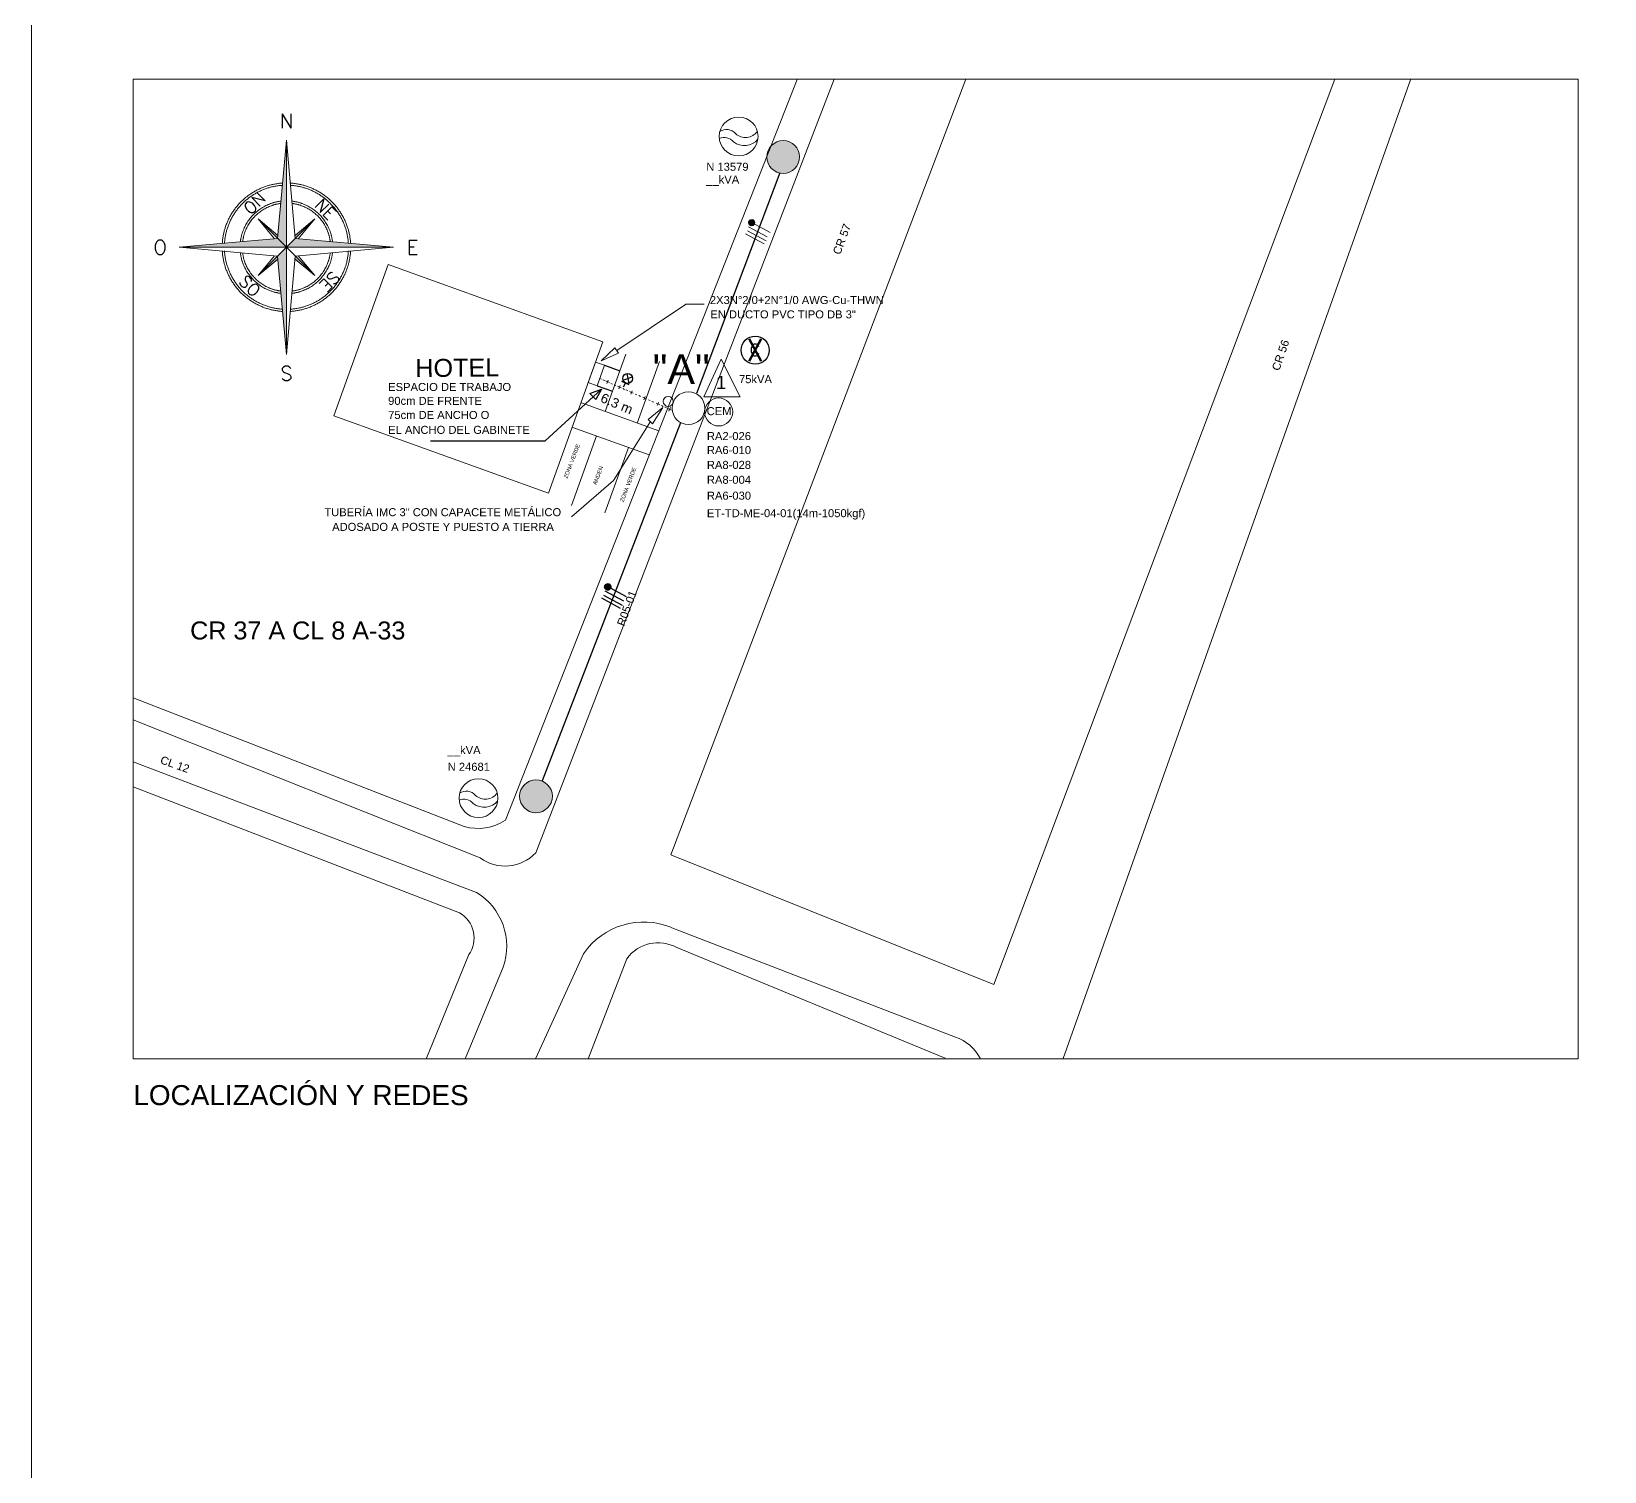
# Model space of a CAD drawing. Header units: millimetres. Extents: x 168 to 394, y 129 to 255.
# Drawn here: x 167.52 to 183.25, y 185.97 to 200.37 of the extents above; entities that cross this region are included whole.
import ezdxf
from ezdxf.enums import TextEntityAlignment as Align

# ---------------------------------------------------------------- set-up
doc = ezdxf.new("R2010")
doc.units = ezdxf.units.MM
for name, color, linetype, lineweight in [('Cartografia', 251, 'Continuous', 13), ('Electricos', 6, 'Continuous', 20), ('Esquemas', 7, 'Continuous', 13), ('Norte', 6, 'Continuous', 13), ('Poste', 252, 'Continuous', 25), ('Redes', 3, 'Continuous', 25), ('textos', 7, 'Continuous', 13), ('Trafo', 40, 'Continuous', 13)]:
    doc.layers.add(name, color=color, linetype=linetype, lineweight=lineweight)
for name, color, linetype in [('Ductos', 5, 'Continuous'), ('Medidor', 210, 'Continuous'), ('Tablero', 2, 'Continuous')]:
    doc.layers.add(name, color=color, linetype=linetype)
doc.styles.add('0..18', font='', dxfattribs={"height": 0.18})
doc.styles.add('0.08', font='', dxfattribs={"height": 0.08})
doc.styles.add('0.2', font='', dxfattribs={"height": 0.2})
doc.styles.add('Arial (bold italic)', font='romans.shx')
doc.styles.add('Arial (italic)', font='romans.shx')
doc.styles.add('MtXpl_Arial', font='arial.ttf')
doc.styles.add('RomanS', font='romans.shx')
doc.styles.add('tecnic', font='romans.shx', dxfattribs={"width": 0.9})
doc.styles.get('0..18').set_extended_font_data('@Arial Unicode MS')
doc.styles.get('0.08').set_extended_font_data('@Arial Unicode MS')
doc.styles.get('0.2').set_extended_font_data('@Arial Unicode MS')
pattern_1 = [(0, (0, 0), (0, 6.985), [5.08, -1.905]), (90, (0, 0), (-6.985, 4e-16), [5.08, -1.905])]

# ---------------------------------------------------------------- blocks, each defined once
blk = doc.blocks.new('Transformador')
at = {"layer": 'Trafo', "linetype": 'Continuous'}
for points in [[(-0.1143, -0.0879, -0.382108), (-0.0177, -0.1015, 0.448576), (0.1135, -0.0867)], [(-0.1169, -0.1305, -0.333968), (-0.0313, -0.1502, 0.402656), (0.1164, -0.1347)]]:
    blk.add_lwpolyline(points, format="xyb", dxfattribs=at)
at = {"layer": 'Trafo'}
blk.add_circle((0, -0.1176), 0.1176, dxfattribs=at)
blk = doc.blocks.new('NORTE')
at = {"layer": 'Norte'}
for p, q in [((0, 5.598), (-0.462, 0.462)), ((0, -5.598), (0, 5.598)), ((0.462, 0.462), (0, 5.598)), ((1.484, 1.484), (-1.484, -1.484)), ((-1.484, 1.484), (1.484, -1.484)), ((-0.619, 0.448), (-1.484, 1.484)), ((-1.484, 1.484), (-0.448, 0.619)), ((1.484, 1.484), (0.448, 0.619)), ((0.619, 0.448), (1.484, 1.484)), ((-5.598, 0), (-0.462, 0.462)), ((5.598, 0), (0.462, 0.462)), ((-5.598, 0), (5.598, 0)), ((-0.462, -0.462), (-5.598, 0)), ((-0.619, -0.448), (-1.484, -1.484)), ((-1.484, -1.484), (-0.448, -0.619)), ((0, -5.598), (-0.462, -0.462)), ((0.462, -0.462), (0, -5.598)), ((1.484, -1.484), (0.448, -0.619)), ((0.462, -0.462), (5.598, 0)), ((0.619, -0.448), (1.484, -1.484))]:
    blk.add_line(p, q, dxfattribs=at)
for points in [[(-0.202, 3.353), (-1.029, 3.303), (-2.446, 2.446), (-3.303, 1.029), (-3.353, 0.202)], [(3.353, 0.202), (3.303, 1.029), (2.446, 2.446), (1.029, 3.303), (0.202, 3.353)], [(-0.195, 3.236), (-0.993, 3.188), (-2.361, 2.361), (-3.188, 0.993), (-3.236, 0.195)], [(3.236, 0.195), (3.188, 0.993), (2.361, 2.361), (0.993, 3.188), (0.195, 3.236)], [(-0.313, 2.406), (-0.847, 2.336), (-1.757, 1.757), (-2.336, 0.847), (-2.406, 0.313)], [(-0.298, 2.29), (-0.807, 2.224), (-1.673, 1.673), (-2.224, 0.807), (-2.29, 0.298)], [(2.29, 0.298), (2.224, 0.807), (1.673, 1.673), (0.807, 2.224), (0.298, 2.29)], [(2.406, 0.313), (2.336, 0.847), (1.757, 1.757), (0.847, 2.336), (0.313, 2.406)], [(-3.353, -0.202), (-3.303, -1.029), (-2.446, -2.446), (-1.029, -3.303), (-0.202, -3.353)], [(-3.236, -0.195), (-3.188, -0.993), (-2.361, -2.361), (-0.993, -3.188), (-0.195, -3.236)], [(-2.406, -0.313), (-2.336, -0.847), (-1.757, -1.757), (-0.847, -2.336), (-0.313, -2.406)], [(-2.29, -0.298), (-2.224, -0.807), (-1.673, -1.673), (-0.807, -2.224), (-0.298, -2.29)], [(0.195, -3.236), (0.993, -3.188), (2.361, -2.361), (3.188, -0.993), (3.236, -0.195)], [(0.202, -3.353), (1.029, -3.303), (2.446, -2.446), (3.303, -1.029), (3.353, -0.202)], [(0.298, -2.29), (0.807, -2.224), (1.673, -1.673), (2.224, -0.807), (2.29, -0.298)], [(0.313, -2.406), (0.847, -2.336), (1.757, -1.757), (2.336, -0.847), (2.406, -0.313)]]:
    blk.add_open_spline(points, degree=2, dxfattribs=at)
for points in [[(0, 0), (-0.462, 0.462), (0, 0), (0, 5.598)], [(-0.462, 0.462), (-0.448, 0.619), (-0.462, 0.462), (-1.484, 1.484)], [(0.462, 0.462), (0.448, 0.619), (0.462, 0.462), (1.484, 1.484)], [(-5.598, 0), (0, 0), (-5.598, 0), (-0.462, 0.462)], [(0, 0), (0.462, 0.462), (0, 0), (5.598, 0)], [(-0.462, -0.462), (-0.448, -0.619), (-0.462, -0.462), (-1.484, -1.484)], [(0, 0), (-0.462, -0.462), (0, 0), (0, -5.598)], [(0.462, -0.462), (0.448, -0.619), (0.462, -0.462), (1.484, -1.484)]]:
    blk.add_solid(points, dxfattribs=at)
for s, style, p in [('N', 'Arial (bold italic)', (0, 6.598)), ('O', 'Arial (italic)', (-6.598, 0)), ('E', 'Arial (italic)', (6.598, 0)), ('S', 'Arial (italic)', (0, -6.598))]:
    blk.add_text(s, height=0.75, dxfattribs=dict(at, style=style)).set_placement(p, align=Align.MIDDLE_CENTER)
at = {"layer": 'Norte', "style": 'Arial (italic)'}
for s, rotation, p in [('NO', 225, (-1.475, 2.94)), ('NE', 315, (1.427, 2.158)), ('SO', 315, (-2.535, -1.846)), ('SE', 225, (2.406, -1.194))]:
    blk.add_text(s, height=0.6274, rotation=rotation, dxfattribs=at).set_placement(p)
blk = doc.blocks.new('SSS')
at = {"lineweight": 0}
h = blk.add_hatch(dxfattribs=at)
h.set_pattern_fill('ANGLE', color=256)
h.set_pattern_definition(pattern_1)
h.paths.add_polyline_path([(278.892, 195.016), (278.855, 195.067), (278.717, 194.937)])
h = blk.add_hatch(dxfattribs=at)
h.set_pattern_fill('ANGLE', color=256)
h.set_pattern_definition(pattern_1)
h.paths.add_polyline_path([(279.93, 194.612), (279.813, 194.554), (279.805, 194.533), (279.95, 194.553)])
h.paths.add_polyline_path([(279.813, 194.554), (279.76, 194.527), (279.805, 194.533)])
h = blk.add_hatch(dxfattribs=at)
h.set_pattern_fill('ANGLE', color=256)
h.set_pattern_definition(pattern_1)
h.paths.add_polyline_path([(279.336, 194.471), (279.188, 194.353), (279.231, 194.309)])
at = {"layer": 'Poste', "lineweight": 0}
h = blk.add_hatch(color=256, dxfattribs=at)
h.dxf.hatch_style = 1
h.paths.add_polyline_path([(280.416, 197.087), (280.379, 196.991, -0.020501), (280.374, 196.972, 0.984579), (280.701, 196.977, 0.686683)])
h = blk.add_hatch(color=256, dxfattribs=at)
h.dxf.hatch_style = 1
edge = h.paths.add_edge_path()
edge.add_line((277.933, 190.691), (277.895, 190.596))
edge.add_arc((277.885, 190.582), 0.0172, -31.0691, 54.4462, ccw=False)
edge.add_arc((278.063, 190.578), 0.164, 181.7808, 360)
edge.add_arc((278.06, 190.583), 0.167, 358.4028, 499.4847)
for points in [[(278.751, 194.894), (278.904, 194.839)], [(277.011, 194.139), (278.158, 194.139), (278.721, 194.655), (278.666, 194.552), (278.603, 194.61), (278.721, 194.655)], [(278.678, 194.689), (278.83, 194.634)]]:
    blk.add_lwpolyline(points)
at = {"layer": 'Cartografia', "lineweight": 0}
for p, q in [((280.678, 197.751), (277.762, 190.347)), ((281.047, 197.753), (278.064, 190.018)), ((282.365, 197.753), (279.416, 189.998)), ((282.644, 188.702), (286.055, 197.753)), ((283.337, 187.963), (286.815, 197.758)), ((276.044, 194.387), (276.588, 195.9)), ((276.588, 195.9), (278.736, 195.127)), ((278.736, 195.127), (278.192, 193.614)), ((278.964, 195.006), (278.758, 194.432)), ((279.3, 194.932), (279.079, 194.316)), ((278.522, 194.517), (279.295, 194.239)), ((278.192, 193.614), (276.044, 194.387)), ((278.425, 194.276), (279.199, 193.997)), ((278.67, 194.187), (278.42, 193.493)), ((278.991, 194.072), (278.756, 193.419)), ((277.348, 190.283), (274.04, 191.568)), ((277.507, 189.969), (274.04, 191.349)), ((274.04, 190.93), (277.47, 189.623)), ((274.04, 190.679), (277.302, 189.418)), ((279.416, 189.998), (282.644, 188.702)), ((279.424, 189.27), (282.26, 188.176)), ((279.475, 189.072), (282.158, 187.966)), ((277.394, 189.001), (276.972, 187.966)), ((278.066, 187.966), (278.542, 189.01)), ((278.589, 187.959), (278.976, 188.96)), ((277.739, 188.876), (277.358, 187.959))]:
    blk.add_line(p, q, dxfattribs=at)
for centre, radius, start, end in [((277.486, 190.76), 0.497, 253.8581, 303.7727), ((277.757, 190.312), 0.425, 233.9197, 316.201), ((277.141, 189.083), 0.633, 340.9536, 58.6417), ((277.159, 189.168), 0.288, 324.4788, 60.3413), ((279.143, 188.597), 0.73, 67.3545, 145.5431), ((279.287, 188.738), 0.382, 60.7006, 144.5443), ((282.127, 187.771), 0.426, 27.2008, 71.8668)]:
    blk.add_arc(centre, radius, start, end, dxfattribs=at)
at = {"layer": 'Ductos'}
for p, q in [((278.922, 194.736), (278.994, 194.7)), ((278.936, 194.744), (279.031, 194.778)), ((278.973, 194.811), (278.994, 194.713)), ((278.96, 194.717), (278.939, 194.675))]:
    blk.add_line(p, q, dxfattribs=at)
blk.add_circle((278.983, 194.762), 0.0496, dxfattribs=at)
at = {"layer": 'Electricos'}
blk.add_circle((279.893, 194.427), 0.14, dxfattribs=at)
at = {"layer": 'Esquemas', "lineweight": 0}
blk.add_lwpolyline([(274.04, 197.753), (288.486, 197.753), (288.486, 187.959), (274.04, 187.959)], close=True, dxfattribs=at)
at = {"layer": 'Poste', "lineweight": 0}
for centre, radius in [((280.538, 196.977), 0.164), ((279.388, 194.532), 0.0496), ((279.591, 194.465), 0.164), ((278.066, 190.584), 0.164)]:
    blk.add_circle(centre, radius, dxfattribs=at)
at = {"layer": 'Redes'}
for p, q in [((280.503, 196.817), (279.672, 194.61)), ((279.51, 194.318), (278.127, 190.738)), ((278.754, 192.682), (278.752, 192.679)), ((278.758, 192.662), (278.752, 192.679)), ((278.752, 192.679), (278.753, 192.677)), ((278.758, 192.662), (278.752, 192.679)), ((278.752, 192.679), (278.759, 192.66)), ((278.752, 192.679), (278.759, 192.66)), ((278.754, 192.688), (278.753, 192.685)), ((278.762, 192.657), (278.753, 192.685)), ((278.753, 192.685), (278.754, 192.682)), ((278.762, 192.657), (278.753, 192.685)), ((278.753, 192.685), (278.762, 192.655)), ((278.753, 192.685), (278.762, 192.655)), ((278.756, 192.692), (278.754, 192.688)), ((278.762, 192.655), (278.754, 192.688)), ((278.762, 192.655), (278.754, 192.688)), ((278.754, 192.688), (278.765, 192.654)), ((278.754, 192.688), (278.765, 192.654)), ((278.759, 192.66), (278.754, 192.682)), ((278.759, 192.66), (278.754, 192.682)), ((278.754, 192.682), (278.762, 192.657)), ((278.754, 192.682), (278.762, 192.657)), ((278.755, 192.682), (278.754, 192.676)), ((278.756, 192.688), (278.755, 192.682)), ((278.758, 192.694), (278.756, 192.692)), ((278.759, 192.693), (278.756, 192.688)), ((278.765, 192.654), (278.756, 192.692)), ((278.765, 192.654), (278.756, 192.692)), ((278.756, 192.692), (278.769, 192.652)), ((278.756, 192.692), (278.769, 192.652)), ((278.77, 192.65), (278.756, 192.692)), ((278.769, 192.652), (278.756, 192.692)), ((278.756, 192.692), (278.756, 192.692)), ((278.756, 192.692), (278.769, 192.652)), ((278.756, 192.692), (278.77, 192.65)), ((278.759, 192.697), (278.758, 192.694)), ((278.77, 192.65), (278.758, 192.694)), ((278.77, 192.65), (278.758, 192.694)), ((278.758, 192.694), (278.773, 192.647)), ((278.758, 192.694), (278.773, 192.647)), ((278.762, 192.698), (278.759, 192.697)), ((278.773, 192.647), (278.759, 192.697)), ((278.773, 192.647), (278.759, 192.697)), ((278.759, 192.697), (278.775, 192.648)), ((278.759, 192.697), (278.775, 192.648)), ((278.762, 192.697), (278.759, 192.693)), ((278.763, 192.702), (278.762, 192.698)), ((278.767, 192.702), (278.762, 192.697)), ((278.775, 192.648), (278.762, 192.698)), ((278.775, 192.648), (278.762, 192.698)), ((278.762, 192.698), (278.778, 192.647)), ((278.762, 192.698), (278.778, 192.647)), ((278.766, 192.703), (278.763, 192.702)), ((278.778, 192.647), (278.763, 192.702)), ((278.778, 192.647), (278.763, 192.702)), ((278.763, 192.702), (278.78, 192.648)), ((278.763, 192.702), (278.78, 192.648)), ((278.768, 192.705), (278.766, 192.703)), ((278.78, 192.648), (278.766, 192.703)), ((278.78, 192.648), (278.766, 192.703)), ((278.766, 192.703), (278.784, 192.647)), ((278.766, 192.703), (278.784, 192.647)), ((278.774, 192.705), (278.767, 192.702)), ((278.784, 192.647), (278.768, 192.705)), ((278.784, 192.647), (278.768, 192.705)), ((278.768, 192.705), (278.786, 192.647)), ((278.768, 192.705), (278.786, 192.647)), ((278.771, 192.687), (278.968, 192.581)), ((278.786, 192.647), (278.773, 192.707)), ((278.786, 192.647), (278.773, 192.707)), ((278.773, 192.707), (278.791, 192.649)), ((278.773, 192.707), (278.791, 192.649)), ((278.791, 192.649), (278.775, 192.707)), ((278.791, 192.649), (278.775, 192.707)), ((278.775, 192.707), (278.793, 192.65)), ((278.775, 192.707), (278.793, 192.65)), ((278.783, 192.707), (278.777, 192.706)), ((278.793, 192.65), (278.778, 192.708)), ((278.793, 192.65), (278.778, 192.708)), ((278.778, 192.708), (278.796, 192.651)), ((278.778, 192.708), (278.796, 192.651)), ((278.796, 192.651), (278.78, 192.709)), ((278.796, 192.651), (278.78, 192.709)), ((278.78, 192.709), (278.798, 192.651)), ((278.78, 192.709), (278.798, 192.651)), ((278.789, 192.705), (278.783, 192.707)), ((278.798, 192.651), (278.784, 192.708)), ((278.798, 192.651), (278.784, 192.708)), ((278.784, 192.708), (278.801, 192.652)), ((278.784, 192.708), (278.801, 192.652)), ((278.801, 192.652), (278.786, 192.709)), ((278.801, 192.652), (278.786, 192.709)), ((278.786, 192.709), (278.803, 192.655)), ((278.786, 192.709), (278.803, 192.655)), ((278.789, 192.706), (278.786, 192.709)), ((278.792, 192.707), (278.789, 192.706)), ((278.803, 192.655), (278.789, 192.706)), ((278.803, 192.655), (278.789, 192.706)), ((278.789, 192.706), (278.805, 192.655)), ((278.789, 192.706), (278.805, 192.655)), ((278.795, 192.704), (278.789, 192.705)), ((278.805, 192.655), (278.792, 192.707)), ((278.805, 192.655), (278.792, 192.707)), ((278.792, 192.707), (278.807, 192.658)), ((278.792, 192.707), (278.807, 192.658)), ((278.794, 192.706), (278.792, 192.707)), ((278.807, 192.658), (278.794, 192.706)), ((278.807, 192.658), (278.794, 192.706)), ((278.794, 192.706), (278.809, 192.659)), ((278.794, 192.706), (278.809, 192.659)), ((278.798, 192.705), (278.794, 192.706)), ((278.799, 192.702), (278.795, 192.704)), ((278.809, 192.659), (278.798, 192.705)), ((278.809, 192.659), (278.798, 192.705)), ((278.798, 192.705), (278.811, 192.663)), ((278.798, 192.705), (278.811, 192.663)), ((278.8, 192.705), (278.798, 192.705)), ((278.804, 192.698), (278.799, 192.702)), ((278.811, 192.663), (278.8, 192.705)), ((278.811, 192.663), (278.8, 192.705)), ((278.8, 192.705), (278.813, 192.666)), ((278.8, 192.705), (278.813, 192.666)), ((278.801, 192.702), (278.8, 192.705)), ((278.813, 192.666), (278.801, 192.702)), ((278.813, 192.666), (278.801, 192.702)), ((278.801, 192.702), (278.812, 192.669)), ((278.801, 192.702), (278.812, 192.669)), ((278.804, 192.701), (278.801, 192.702)), ((278.812, 192.669), (278.804, 192.701)), ((278.812, 192.669), (278.804, 192.701)), ((278.804, 192.701), (278.813, 192.672)), ((278.804, 192.701), (278.813, 192.672)), ((278.808, 192.699), (278.804, 192.701)), ((278.808, 192.694), (278.804, 192.698)), ((278.813, 192.672), (278.808, 192.699)), ((278.813, 192.672), (278.808, 192.699)), ((278.808, 192.699), (278.815, 192.675)), ((278.808, 192.699), (278.815, 192.675)), ((278.808, 192.697), (278.808, 192.699)), ((278.815, 192.675), (278.808, 192.697)), ((278.815, 192.675), (278.808, 192.697)), ((278.808, 192.697), (278.814, 192.678)), ((278.808, 192.697), (278.814, 192.678)), ((278.809, 192.695), (278.808, 192.697)), ((278.811, 192.689), (278.808, 192.694)), ((278.814, 192.678), (278.809, 192.695)), ((278.814, 192.678), (278.809, 192.695)), ((278.809, 192.695), (278.814, 192.68)), ((278.814, 192.68), (278.809, 192.695)), ((278.809, 192.695), (278.811, 192.69)), ((278.814, 192.68), (278.811, 192.69)), ((278.811, 192.69), (278.814, 192.68)), ((278.813, 192.683), (278.811, 192.69)), ((278.811, 192.69), (278.814, 192.687)), ((278.811, 192.69), (278.814, 192.68)), ((278.813, 192.683), (278.811, 192.689)), ((278.814, 192.687), (278.813, 192.683)), ((278.814, 192.677), (278.813, 192.683)), ((278.814, 192.68), (278.814, 192.678)), ((278.721, 192.567), (278.909, 192.466)), ((278.741, 192.595), (278.928, 192.496)), ((278.757, 192.665), (278.753, 192.677)), ((278.753, 192.677), (278.755, 192.672)), ((278.757, 192.665), (278.753, 192.677)), ((278.753, 192.677), (278.758, 192.662)), ((278.753, 192.677), (278.758, 192.662)), ((278.753, 192.637), (278.94, 192.537)), ((278.754, 192.676), (278.755, 192.671)), ((278.755, 192.672), (278.757, 192.665)), ((278.755, 192.671), (278.757, 192.665)), ((278.756, 192.669), (278.757, 192.665)), ((278.757, 192.665), (278.756, 192.669)), ((278.758, 192.662), (278.757, 192.665)), ((278.757, 192.665), (278.76, 192.66)), ((278.759, 192.66), (278.758, 192.662)), ((278.762, 192.657), (278.759, 192.66)), ((278.76, 192.66), (278.763, 192.656)), ((278.762, 192.655), (278.762, 192.657)), ((278.765, 192.654), (278.762, 192.655)), ((278.763, 192.656), (278.768, 192.653)), ((278.769, 192.652), (278.765, 192.654)), ((278.768, 192.653), (278.773, 192.65)), ((278.769, 192.652), (278.77, 192.65)), ((278.773, 192.647), (278.77, 192.65)), ((278.773, 192.65), (278.778, 192.648)), ((278.775, 192.648), (278.773, 192.647)), ((278.778, 192.647), (278.775, 192.648)), ((278.78, 192.648), (278.778, 192.647)), ((278.778, 192.648), (278.784, 192.648)), ((278.784, 192.647), (278.78, 192.648)), ((278.784, 192.648), (278.789, 192.648)), ((278.786, 192.647), (278.784, 192.647)), ((278.791, 192.649), (278.786, 192.647)), ((278.789, 192.648), (278.795, 192.65)), ((278.793, 192.65), (278.791, 192.649)), ((278.796, 192.651), (278.793, 192.65)), ((278.795, 192.65), (278.8, 192.653)), ((278.798, 192.651), (278.796, 192.651)), ((278.801, 192.652), (278.798, 192.651)), ((278.8, 192.653), (278.804, 192.657)), ((278.803, 192.655), (278.801, 192.652)), ((278.805, 192.655), (278.803, 192.655)), ((278.804, 192.657), (278.809, 192.661)), ((278.807, 192.658), (278.805, 192.655)), ((278.809, 192.659), (278.807, 192.658)), ((278.809, 192.661), (278.81, 192.666)), ((278.811, 192.663), (278.809, 192.659)), ((278.81, 192.666), (278.812, 192.671)), ((278.813, 192.666), (278.811, 192.663)), ((278.812, 192.671), (278.814, 192.677)), ((278.813, 192.672), (278.812, 192.669)), ((278.812, 192.669), (278.813, 192.666)), ((278.815, 192.675), (278.813, 192.672)), ((278.814, 192.678), (278.815, 192.675))]:
    blk.add_line(p, q, dxfattribs=at)
at = {"layer": 'Redes', "lineweight": 0}
for p, q in [((280.193, 196.324), (280.191, 196.321)), ((280.197, 196.304), (280.191, 196.321)), ((280.191, 196.321), (280.192, 196.319)), ((280.197, 196.304), (280.191, 196.321)), ((280.191, 196.321), (280.197, 196.302)), ((280.191, 196.321), (280.197, 196.302)), ((280.193, 196.33), (280.192, 196.327)), ((280.2, 196.3), (280.192, 196.327)), ((280.192, 196.327), (280.193, 196.324)), ((280.2, 196.3), (280.192, 196.327)), ((280.192, 196.327), (280.201, 196.298)), ((280.192, 196.327), (280.201, 196.298)), ((280.196, 196.307), (280.192, 196.319)), ((280.192, 196.319), (280.193, 196.314)), ((280.196, 196.307), (280.192, 196.319)), ((280.192, 196.319), (280.197, 196.304)), ((280.192, 196.319), (280.197, 196.304)), ((280.195, 196.334), (280.193, 196.33)), ((280.201, 196.298), (280.193, 196.33)), ((280.201, 196.298), (280.193, 196.33)), ((280.193, 196.33), (280.204, 196.296)), ((280.193, 196.33), (280.204, 196.296)), ((280.197, 196.302), (280.193, 196.324)), ((280.197, 196.302), (280.193, 196.324)), ((280.193, 196.324), (280.2, 196.3)), ((280.193, 196.324), (280.2, 196.3)), ((280.194, 196.324), (280.193, 196.319)), ((280.193, 196.319), (280.194, 196.313)), ((280.193, 196.314), (280.196, 196.307)), ((280.195, 196.33), (280.194, 196.324)), ((280.194, 196.313), (280.196, 196.307)), ((280.194, 196.311), (280.196, 196.307)), ((280.196, 196.307), (280.194, 196.311)), ((280.196, 196.336), (280.195, 196.334)), ((280.198, 196.335), (280.195, 196.33)), ((280.204, 196.296), (280.195, 196.334)), ((280.204, 196.296), (280.195, 196.334)), ((280.195, 196.334), (280.208, 196.294)), ((280.195, 196.334), (280.208, 196.294)), ((280.208, 196.292), (280.195, 196.334)), ((280.208, 196.294), (280.195, 196.334)), ((280.195, 196.334), (280.195, 196.334)), ((280.195, 196.334), (280.208, 196.294)), ((280.195, 196.334), (280.208, 196.292)), ((280.198, 196.339), (280.196, 196.336)), ((280.208, 196.292), (280.196, 196.336)), ((280.208, 196.292), (280.196, 196.336)), ((280.196, 196.336), (280.211, 196.29)), ((280.196, 196.336), (280.211, 196.29)), ((280.197, 196.304), (280.196, 196.307)), ((280.196, 196.307), (280.198, 196.302)), ((280.197, 196.302), (280.197, 196.304)), ((280.2, 196.3), (280.197, 196.302)), ((280.201, 196.34), (280.198, 196.339)), ((280.211, 196.29), (280.198, 196.339)), ((280.211, 196.29), (280.198, 196.339)), ((280.198, 196.339), (280.213, 196.29)), ((280.198, 196.339), (280.213, 196.29)), ((280.201, 196.339), (280.198, 196.335)), ((280.198, 196.302), (280.202, 196.298)), ((280.201, 196.298), (280.2, 196.3)), ((280.202, 196.344), (280.201, 196.34)), ((280.205, 196.344), (280.201, 196.339)), ((280.213, 196.29), (280.201, 196.34)), ((280.213, 196.29), (280.201, 196.34)), ((280.201, 196.34), (280.217, 196.289)), ((280.201, 196.34), (280.217, 196.289)), ((280.204, 196.296), (280.201, 196.298)), ((280.205, 196.345), (280.202, 196.344)), ((280.217, 196.289), (280.202, 196.344)), ((280.217, 196.289), (280.202, 196.344)), ((280.202, 196.344), (280.219, 196.29)), ((280.202, 196.344), (280.219, 196.29)), ((280.202, 196.298), (280.206, 196.295)), ((280.208, 196.294), (280.204, 196.296)), ((280.206, 196.347), (280.205, 196.345)), ((280.213, 196.347), (280.205, 196.344)), ((280.219, 196.29), (280.205, 196.345)), ((280.219, 196.29), (280.205, 196.345)), ((280.205, 196.345), (280.223, 196.289)), ((280.205, 196.345), (280.223, 196.289)), ((280.223, 196.289), (280.206, 196.347)), ((280.223, 196.289), (280.206, 196.347)), ((280.206, 196.347), (280.225, 196.289)), ((280.206, 196.347), (280.225, 196.289)), ((280.21, 196.329), (280.407, 196.223)), ((280.225, 196.289), (280.211, 196.349)), ((280.225, 196.289), (280.211, 196.349)), ((280.211, 196.349), (280.23, 196.291)), ((280.211, 196.349), (280.23, 196.291)), ((280.23, 196.291), (280.213, 196.35)), ((280.23, 196.291), (280.213, 196.35)), ((280.213, 196.35), (280.232, 196.292)), ((280.213, 196.35), (280.232, 196.292)), ((280.222, 196.349), (280.216, 196.348)), ((280.232, 196.292), (280.217, 196.351)), ((280.232, 196.292), (280.217, 196.351)), ((280.217, 196.351), (280.235, 196.293)), ((280.217, 196.351), (280.235, 196.293)), ((280.235, 196.293), (280.219, 196.351)), ((280.235, 196.293), (280.219, 196.351)), ((280.219, 196.351), (280.237, 196.293)), ((280.219, 196.351), (280.237, 196.293)), ((280.237, 196.293), (280.222, 196.35)), ((280.237, 196.293), (280.222, 196.35)), ((280.222, 196.35), (280.24, 196.294)), ((280.222, 196.35), (280.24, 196.294)), ((280.228, 196.347), (280.222, 196.349)), ((280.24, 196.294), (280.224, 196.351)), ((280.24, 196.294), (280.224, 196.351)), ((280.224, 196.351), (280.241, 196.297)), ((280.224, 196.351), (280.241, 196.297)), ((280.227, 196.348), (280.224, 196.351)), ((280.23, 196.349), (280.227, 196.348)), ((280.241, 196.297), (280.227, 196.348)), ((280.241, 196.297), (280.227, 196.348)), ((280.227, 196.348), (280.244, 196.298)), ((280.227, 196.348), (280.244, 196.298)), ((280.234, 196.346), (280.228, 196.347)), ((280.244, 196.298), (280.23, 196.349)), ((280.244, 196.298), (280.23, 196.349)), ((280.23, 196.349), (280.246, 196.301)), ((280.23, 196.349), (280.246, 196.301)), ((280.233, 196.348), (280.23, 196.349)), ((280.246, 196.301), (280.233, 196.348)), ((280.246, 196.301), (280.233, 196.348)), ((280.233, 196.348), (280.248, 196.301)), ((280.233, 196.348), (280.248, 196.301)), ((280.237, 196.347), (280.233, 196.348)), ((280.238, 196.344), (280.234, 196.346)), ((280.239, 196.348), (280.237, 196.347)), ((280.248, 196.301), (280.237, 196.347)), ((280.248, 196.301), (280.237, 196.347)), ((280.237, 196.347), (280.25, 196.305)), ((280.237, 196.347), (280.25, 196.305)), ((280.242, 196.34), (280.238, 196.344)), ((280.25, 196.305), (280.239, 196.348)), ((280.25, 196.305), (280.239, 196.348)), ((280.239, 196.348), (280.251, 196.308)), ((280.239, 196.348), (280.251, 196.308)), ((280.24, 196.345), (280.239, 196.348)), ((280.239, 196.295), (280.243, 196.299)), ((280.251, 196.308), (280.24, 196.345)), ((280.251, 196.308), (280.24, 196.345)), ((280.24, 196.345), (280.25, 196.311)), ((280.24, 196.345), (280.25, 196.311)), ((280.242, 196.343), (280.24, 196.345)), ((280.241, 196.297), (280.24, 196.294)), ((280.244, 196.298), (280.241, 196.297)), ((280.25, 196.311), (280.242, 196.343)), ((280.25, 196.311), (280.242, 196.343)), ((280.242, 196.343), (280.252, 196.314)), ((280.242, 196.343), (280.252, 196.314)), ((280.246, 196.341), (280.242, 196.343)), ((280.247, 196.336), (280.242, 196.34)), ((280.243, 196.299), (280.247, 196.303)), ((280.246, 196.301), (280.244, 196.298)), ((280.252, 196.314), (280.246, 196.341)), ((280.252, 196.314), (280.246, 196.341)), ((280.246, 196.341), (280.254, 196.317)), ((280.246, 196.341), (280.254, 196.317)), ((280.247, 196.339), (280.246, 196.341)), ((280.248, 196.301), (280.246, 196.301)), ((280.254, 196.317), (280.247, 196.339)), ((280.254, 196.317), (280.247, 196.339)), ((280.247, 196.339), (280.253, 196.32)), ((280.247, 196.339), (280.253, 196.32)), ((280.248, 196.337), (280.247, 196.339)), ((280.25, 196.331), (280.247, 196.336)), ((280.247, 196.303), (280.249, 196.308)), ((280.253, 196.32), (280.248, 196.337)), ((280.253, 196.32), (280.248, 196.337)), ((280.248, 196.337), (280.253, 196.322)), ((280.253, 196.322), (280.248, 196.337)), ((280.248, 196.337), (280.249, 196.332)), ((280.25, 196.305), (280.248, 196.301)), ((280.253, 196.322), (280.249, 196.332)), ((280.249, 196.332), (280.253, 196.322)), ((280.252, 196.325), (280.249, 196.332)), ((280.249, 196.332), (280.252, 196.33)), ((280.249, 196.332), (280.253, 196.322)), ((280.249, 196.308), (280.251, 196.313)), ((280.252, 196.325), (280.25, 196.331)), ((280.252, 196.314), (280.25, 196.311)), ((280.25, 196.311), (280.251, 196.308)), ((280.251, 196.308), (280.25, 196.305)), ((280.251, 196.313), (280.252, 196.319)), ((280.252, 196.33), (280.252, 196.325)), ((280.252, 196.319), (280.252, 196.325)), ((280.254, 196.317), (280.252, 196.314)), ((280.253, 196.322), (280.253, 196.32)), ((280.253, 196.32), (280.254, 196.317)), ((280.16, 196.209), (280.348, 196.108)), ((280.18, 196.237), (280.367, 196.138)), ((280.191, 196.279), (280.379, 196.179)), ((280.206, 196.295), (280.212, 196.292)), ((280.208, 196.294), (280.208, 196.292)), ((280.211, 196.29), (280.208, 196.292)), ((280.213, 196.29), (280.211, 196.29)), ((280.212, 196.292), (280.217, 196.29)), ((280.217, 196.289), (280.213, 196.29)), ((280.219, 196.29), (280.217, 196.289)), ((280.217, 196.29), (280.222, 196.29)), ((280.223, 196.289), (280.219, 196.29)), ((280.222, 196.29), (280.228, 196.29)), ((280.225, 196.289), (280.223, 196.289)), ((280.23, 196.291), (280.225, 196.289)), ((280.228, 196.29), (280.234, 196.292)), ((280.232, 196.292), (280.23, 196.291)), ((280.235, 196.293), (280.232, 196.292)), ((280.234, 196.292), (280.239, 196.295)), ((280.237, 196.293), (280.235, 196.293)), ((280.24, 196.294), (280.237, 196.293)), ((278.703, 194.762), (278.721, 194.754)), ((278.735, 194.749), (278.753, 194.741)), ((278.762, 194.737), (278.8, 194.721)), ((278.789, 194.746), (278.774, 194.712)), ((278.814, 194.713), (278.832, 194.705)), ((278.848, 194.699), (278.865, 194.691)), ((278.88, 194.685), (278.919, 194.668)), ((278.907, 194.693), (278.893, 194.659)), ((278.933, 194.661), (278.951, 194.653)), ((278.965, 194.647), (278.983, 194.64)), ((279.001, 194.631), (279.039, 194.614)), ((279.028, 194.639), (279.014, 194.605)), ((279.057, 194.606), (279.075, 194.598)), ((279.094, 194.59), (279.112, 194.582)), ((279.133, 194.574), (279.172, 194.557)), ((279.159, 194.582), (279.145, 194.548)), ((279.19, 194.549), (279.208, 194.541)), ((279.225, 194.533), (279.243, 194.525)), ((279.306, 194.499), (279.267, 194.516)), ((279.294, 194.524), (279.279, 194.49)), ((279.321, 194.49), (279.339, 194.482)), ((279.353, 194.476), (279.371, 194.469)), ((279.421, 194.445), (279.383, 194.461)), ((279.41, 194.47), (279.395, 194.436))]:
    blk.add_line(p, q, dxfattribs=at)
at = {"layer": 'Tablero', "lineweight": 0}
blk.add_lwpolyline([(278.589, 194.721), (278.661, 194.926), (278.751, 194.894), (278.678, 194.689)], close=True, dxfattribs=at)
at = {"layer": 'textos', "lineweight": 0}
for p, q in [((278.874, 195.041), (279.562, 195.502)), ((279.56, 195.505), (279.747, 195.505)), ((278.717, 194.937), (278.855, 195.067)), ((278.855, 195.067), (278.892, 195.016)), ((278.892, 195.016), (278.717, 194.937)), ((279.188, 194.353), (279.336, 194.471)), ((279.336, 194.471), (279.231, 194.309)), ((278.841, 193.743), (279.21, 194.331)), ((279.188, 194.353), (279.231, 194.309)), ((278.42, 193.378), (278.841, 193.743))]:
    blk.add_line(p, q, dxfattribs=at)
at = {"layer": 'Trafo', "lineweight": 0}
blk.add_lwpolyline([(280.107, 194.578), (279.745, 194.578), (279.919, 194.955)], close=True, dxfattribs=at)
at = {"layer": 'Norte', "xscale": 0.1913376064928506, "yscale": 0.1913376064928506, "zscale": 0.1913376064928506}
blk.add_blockref('NORTE', (275.571, 196.074), dxfattribs=at)
at = {"layer": 'Trafo', "xscale": 1.652290778806544, "yscale": 1.652290778806544, "zscale": 1.652290778806544}
for p in [(280.092, 197.376), (277.491, 190.76)]:
    blk.add_blockref('Transformador', p, dxfattribs=at)
at = {"layer": 'textos', "lineweight": 0}
for s, height, style, p in [('__kVA', 0.08, '0.08', (279.769, 196.711)), ('N 13579', 0.08, '0.08', (279.769, 196.839)), ('2X3N°2/0+2N°1/0 AWG-Cu-THWN ', 0.08, '0.08', (279.805, 195.506)), ('EN DUCTO PVC TIPO DB 3" ', 0.08, '0.08', (279.809, 195.363)), ('"A"', 0.2964, 'MtXpl_Arial', (279.233, 194.706)), ('75kVA', 0.08, '0.08', (280.096, 194.715)), ('90cm DE FRENTE', 0.08, '0.08', (276.588, 194.498)), ('ESPACIO DE TRABAJO', 0.08, '0.08', (276.588, 194.637)), ('75cm DE ANCHO O ', 0.08, '0.08', (276.588, 194.357)), ('CEM', 0.08, '0.08', (279.773, 194.395)), ('EL ANCHO DEL GABINETE', 0.08, '0.08', (276.588, 194.208)), ('RA2-026', 0.08, '0.08', (279.775, 194.146)), ('RA6-010', 0.08, '0.08', (279.775, 194.006)), ('RA8-028', 0.08, '0.08', (279.775, 193.858)), ('RA8-004', 0.08, '0.08', (279.775, 193.709)), ('RA6-030', 0.08, '0.08', (279.775, 193.55)), ('TUBERÍA IMC 3" CON CAPACETE METÁLICO', 0.08, '0.08', (275.95, 193.385)), ('ADOSADO A POSTE Y PUESTO A TIERRA', 0.08, '0.08', (276.028, 193.238)), ('ET-TD-ME-04-01(14m-1050kgf)', 0.08, '0.08', (279.775, 193.375)), ('CR 37 A CL 8 A-33', 0.18, '0..18', (274.608, 192.152)), ('__kVA', 0.08, '0.08', (277.183, 191.006)), ('N 24681', 0.08, '0.08', (277.183, 190.839))]:
    blk.add_text(s, height=height, dxfattribs=dict(at, style=style)).set_placement(p)
for s, height, rotation, style, p in [('CR 57', 0.08, 69.623, '0.08', (281.107, 195.993)), ('CR 56', 0.08, 71.0914, '0.08', (285.497, 194.832)), ('6.3 m', 0.0956, 336.9252, 'MtXpl_Arial', (278.702, 194.532)), ('ZONA VERDE', 0.04, 69.1585, '0.08', (278.379, 193.759)), ('ANDEN', 0.04, 69.1585, '0.08', (278.67, 193.694)), ('ZONA VERDE', 0.04, 69.1585, '0.08', (278.941, 193.523)), ('R05-01', 0.08, 69.623, '0.08', (278.948, 192.279)), ('CL 12', 0.08, 340.4308, '0.08', (274.302, 190.916))]:
    blk.add_text(s, height=height, rotation=rotation, dxfattribs=dict(at, style=style)).set_placement(p)
at = {"layer": 'textos', "insert": (276.859, 194.955), "char_height": 0.18, "width": 2.47786, "attachment_point": 1, "rotation": 0.5513, "style": '0..18'}
blk.add_mtext('HOTEL', dxfattribs=at)
at = {"layer": 'Trafo', "lineweight": 0, "style": 'MtXpl_Arial'}
blk.add_text('1', height=0.132, dxfattribs=at).set_placement((279.866, 194.656))

msp = doc.modelspace()

# ---------------------------------------------------------------- linework, layer by layer
at = {"layer": 'Esquemas'}
msp.add_lwpolyline([(242.64774, 218.92586), (167.52449, 218.92586), (167.52449, 171.56972), (242.64774, 171.56972)], close=True, dxfattribs=at)
at = {"layer": 'Medidor'}
msp.add_circle((174.76079, 197.18142), 0.14043, dxfattribs=at)

# ---------------------------------------------------------------- block references
msp.add_blockref('SSS', (-105.497, 2.13679))

# ---------------------------------------------------------------- texts
at = {"layer": 'Medidor', "linetype": 'Continuous', "style": 'tecnic', "width": 0.9}
msp.add_text('X', height=0.22422, dxfattribs=at).set_placement((174.67317, 197.0723))
at = {"layer": 'Medidor', "style": 'RomanS'}
msp.add_text('C', height=0.11911, dxfattribs=at).set_placement((174.70564, 197.12356))
at = {"layer": 'textos', "lineweight": 0, "style": '0.2'}
msp.add_text('LOCALIZACIÓN Y REDES', height=0.2, dxfattribs=at).set_placement((168.54265, 189.63292))

doc.saveas('drawing.dxf')
